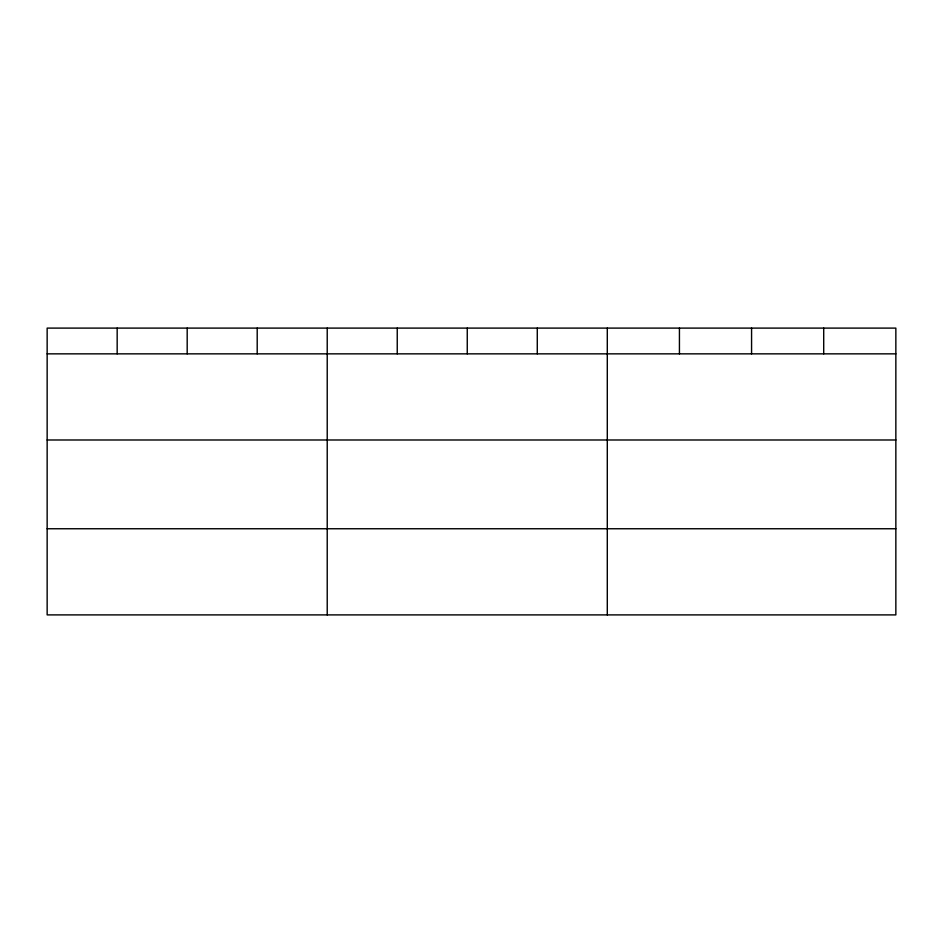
<?xml version="1.0" encoding="UTF-8"?>
<svg xmlns="http://www.w3.org/2000/svg" width="943" height="943" viewBox="0 0 943 943"><rect width="100%" height="100%" fill="white"/><g stroke="black" fill="none" stroke-linecap="round" stroke-linejoin="round"><path stroke-width="1.41" d="M895.85 439.992L895.85 328.105L47.15 328.105L47.15 614.895L895.85 614.895L895.85 439.992L47.15 439.992M47.15 353.849L895.85 353.849M47.15 528.752L895.85 528.752M823.71 328.105L823.71 353.849M751.571 328.105L751.571 353.849M679.431 328.105L679.431 353.849M607.292 328.105L607.292 614.895M537.274 328.105L537.274 353.849M467.256 328.105L467.256 353.849M397.239 328.105L397.239 353.849M327.221 328.105L327.221 614.895M257.203 328.105L257.203 353.849M187.186 328.105L187.186 353.849M117.168 328.105L117.168 353.849"/></g></svg>
